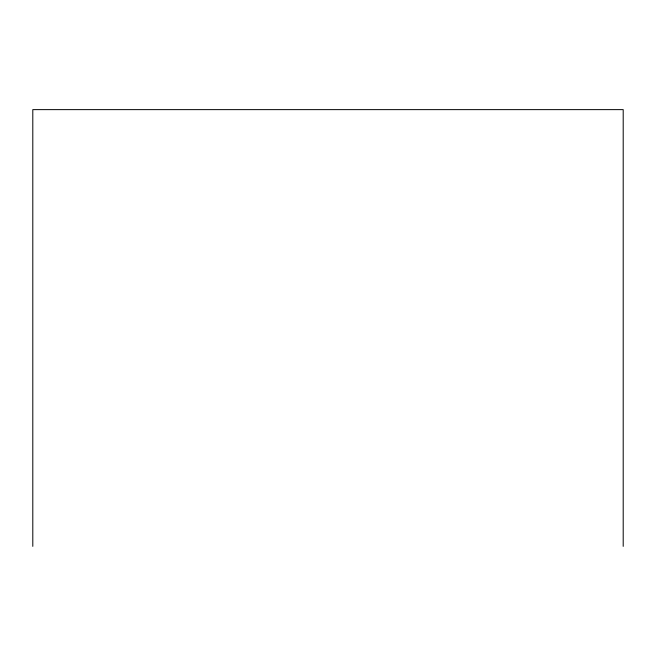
<?xml version="1.0" encoding="UTF-8"?>
<svg xmlns="http://www.w3.org/2000/svg" width="656" height="656" viewBox="0 0 656 656"><rect width="100%" height="100%" fill="white"/><g stroke="black" fill="none" stroke-linecap="round" stroke-linejoin="round"><path stroke-width="0.98" d="M623.2 546.374L623.2 109.626L32.8 109.626L32.8 546.374"/></g></svg>
